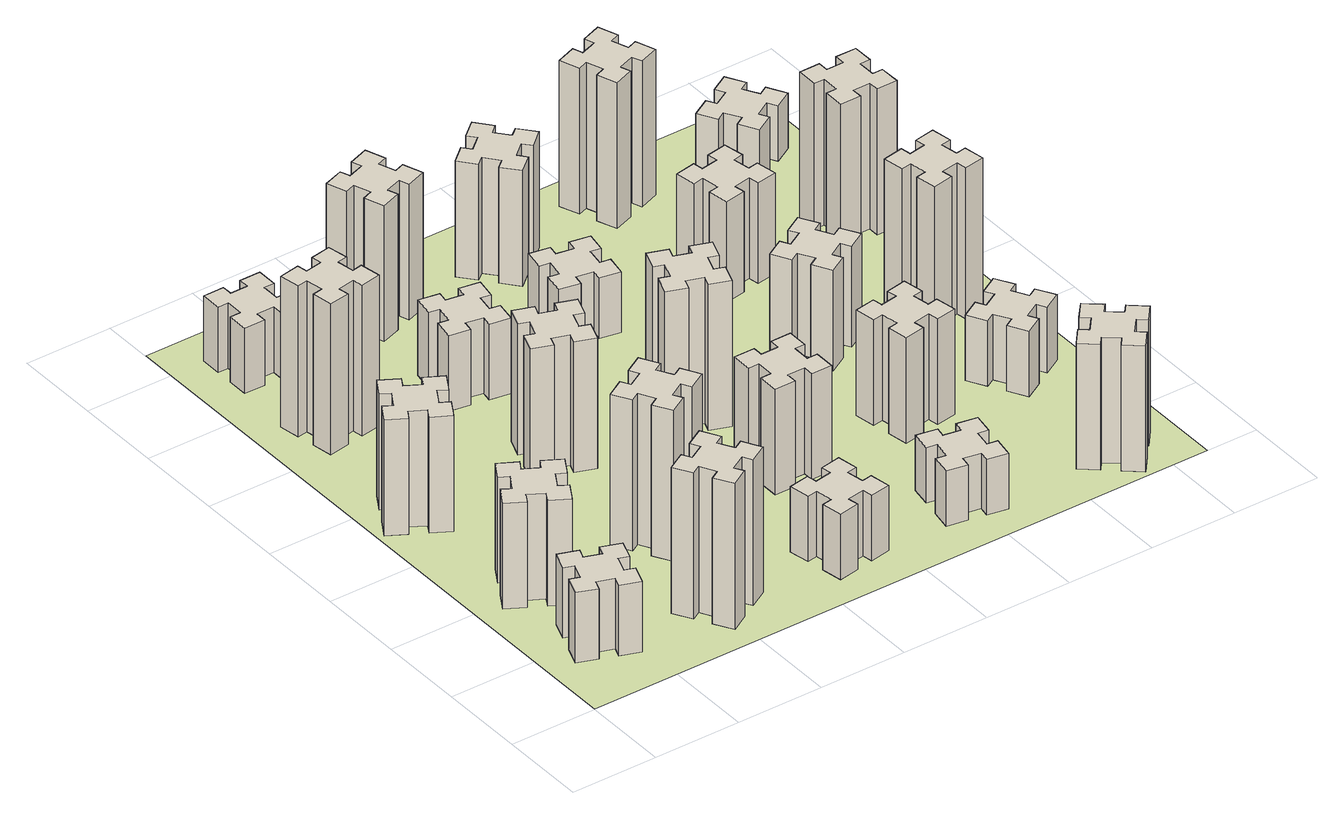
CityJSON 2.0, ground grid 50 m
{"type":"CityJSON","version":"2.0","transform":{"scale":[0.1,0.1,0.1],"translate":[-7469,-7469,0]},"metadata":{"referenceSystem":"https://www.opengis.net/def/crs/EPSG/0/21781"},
"CityObjects":{
"building1":{"type":"Building","attributes":{"class":"1000","function":"1000","usage":"1000","yearOfConstruction":2016,"roofType":"1000","measuredHeight":42,"storeysAboveGround":30,"storeysBelowGround":0},"geometry":[{"type":"Solid","lod":"1","boundaries":[[[[0,1,2,3,4,5,6,7,8,9,10,11,12,13,14,15,16,17,18,19]],[[17,16,20,21]],[[16,15,22,20]],[[15,14,23,22]],[[14,13,24,23]],[[13,12,25,24]],[[12,11,26,25]],[[11,10,27,26]],[[10,9,28,27]],[[9,8,29,28]],[[8,7,30,29]],[[7,6,31,30]],[[6,5,32,31]],[[5,4,33,32]],[[4,3,34,33]],[[3,2,35,34]],[[2,1,36,35]],[[1,0,37,36]],[[0,19,38,37]],[[19,18,39,38]],[[18,17,21,39]],[[24,25,26,27,28,29,30,31,32,33,34,35,36,37,38,39,21,20,22,23]]]]}]},
"building2":{"type":"Building","attributes":{"class":"1000","function":"1000","usage":"1000","yearOfConstruction":2016,"roofType":"1000","measuredHeight":63,"storeysAboveGround":30,"storeysBelowGround":0},"geometry":[{"type":"Solid","lod":"1","boundaries":[[[[40,41,42,43,44,45,46,47,48,49,50,51,52,53,54,55,56,57,58,59]],[[57,56,60,61]],[[56,55,62,60]],[[55,54,63,62]],[[54,53,64,63]],[[53,52,65,64]],[[52,51,66,65]],[[51,50,67,66]],[[50,49,68,67]],[[49,48,69,68]],[[48,47,70,69]],[[47,46,71,70]],[[46,45,72,71]],[[45,44,73,72]],[[44,43,74,73]],[[43,42,75,74]],[[42,41,76,75]],[[41,40,77,76]],[[40,59,78,77]],[[59,58,79,78]],[[58,57,61,79]],[[64,65,66,67,68,69,70,71,72,73,74,75,76,77,78,79,61,60,62,63]]]]}]},
"building3":{"type":"Building","attributes":{"class":"1000","function":"1000","usage":"1000","yearOfConstruction":2016,"roofType":"1000","measuredHeight":69,"storeysAboveGround":30,"storeysBelowGround":0},"geometry":[{"type":"Solid","lod":"1","boundaries":[[[[80,81,82,83,84,85,86,87,88,89,90,91,92,93,94,95,96,97,98,99]],[[97,96,100,101]],[[96,95,102,100]],[[95,94,103,102]],[[94,93,104,103]],[[93,92,105,104]],[[92,91,106,105]],[[91,90,107,106]],[[90,89,108,107]],[[89,88,109,108]],[[88,87,110,109]],[[87,86,111,110]],[[86,85,112,111]],[[85,84,113,112]],[[84,83,114,113]],[[83,82,115,114]],[[82,81,116,115]],[[81,80,117,116]],[[80,99,118,117]],[[99,98,119,118]],[[98,97,101,119]],[[104,105,106,107,108,109,110,111,112,113,114,115,116,117,118,119,101,100,102,103]]]]}]},
"building4":{"type":"Building","attributes":{"class":"1000","function":"1000","usage":"1000","yearOfConstruction":2016,"roofType":"1000","measuredHeight":87,"storeysAboveGround":30,"storeysBelowGround":0},"geometry":[{"type":"Solid","lod":"1","boundaries":[[[[120,121,122,123,124,125,126,127,128,129,130,131,132,133,134,135,136,137,138,139]],[[137,136,140,141]],[[136,135,142,140]],[[135,134,143,142]],[[134,133,144,143]],[[133,132,145,144]],[[132,131,146,145]],[[131,130,147,146]],[[130,129,148,147]],[[129,128,149,148]],[[128,127,150,149]],[[127,126,151,150]],[[126,125,152,151]],[[125,124,153,152]],[[124,123,154,153]],[[123,122,155,154]],[[122,121,156,155]],[[121,120,157,156]],[[120,139,158,157]],[[139,138,159,158]],[[138,137,141,159]],[[144,145,146,147,148,149,150,151,152,153,154,155,156,157,158,159,141,140,142,143]]]]}]},
"building5":{"type":"Building","attributes":{"class":"1000","function":"1000","usage":"1000","yearOfConstruction":2016,"roofType":"1000","measuredHeight":90,"storeysAboveGround":30,"storeysBelowGround":0},"geometry":[{"type":"Solid","lod":"1","boundaries":[[[[160,161,162,163,164,165,166,167,168,169,170,171,172,173,174,175,176,177,178,179]],[[177,176,180,181]],[[176,175,182,180]],[[175,174,183,182]],[[174,173,184,183]],[[173,172,185,184]],[[172,171,186,185]],[[171,170,187,186]],[[170,169,188,187]],[[169,168,189,188]],[[168,167,190,189]],[[167,166,191,190]],[[166,165,192,191]],[[165,164,193,192]],[[164,163,194,193]],[[163,162,195,194]],[[162,161,196,195]],[[161,160,197,196]],[[160,179,198,197]],[[179,178,199,198]],[[178,177,181,199]],[[184,185,186,187,188,189,190,191,192,193,194,195,196,197,198,199,181,180,182,183]]]]}]},
"building6":{"type":"Building","attributes":{"class":"1000","function":"1000","usage":"1000","yearOfConstruction":2016,"roofType":"1000","measuredHeight":39,"storeysAboveGround":30,"storeysBelowGround":0},"geometry":[{"type":"Solid","lod":"1","boundaries":[[[[200,201,202,203,204,205,206,207,208,209,210,211,212,213,214,215,216,217,218,219]],[[217,216,220,221]],[[216,215,222,220]],[[215,214,223,222]],[[214,213,224,223]],[[213,212,225,224]],[[212,211,226,225]],[[211,210,227,226]],[[210,209,228,227]],[[209,208,229,228]],[[208,207,230,229]],[[207,206,231,230]],[[206,205,232,231]],[[205,204,233,232]],[[204,203,234,233]],[[203,202,235,234]],[[202,201,236,235]],[[201,200,237,236]],[[200,219,238,237]],[[219,218,239,238]],[[218,217,221,239]],[[224,225,226,227,228,229,230,231,232,233,234,235,236,237,238,239,221,220,222,223]]]]}]},
"building7":{"type":"Building","attributes":{"class":"1000","function":"1000","usage":"1000","yearOfConstruction":2016,"roofType":"1000","measuredHeight":90,"storeysAboveGround":30,"storeysBelowGround":0},"geometry":[{"type":"Solid","lod":"1","boundaries":[[[[240,241,242,243,244,245,246,247,248,249,250,251,252,253,254,255,256,257,258,259]],[[257,256,260,261]],[[256,255,262,260]],[[255,254,263,262]],[[254,253,264,263]],[[253,252,265,264]],[[252,251,266,265]],[[251,250,267,266]],[[250,249,268,267]],[[249,248,269,268]],[[248,247,270,269]],[[247,246,271,270]],[[246,245,272,271]],[[245,244,273,272]],[[244,243,274,273]],[[243,242,275,274]],[[242,241,276,275]],[[241,240,277,276]],[[240,259,278,277]],[[259,258,279,278]],[[258,257,261,279]],[[264,265,266,267,268,269,270,271,272,273,274,275,276,277,278,279,261,260,262,263]]]]}]},
"building8":{"type":"Building","attributes":{"class":"1000","function":"1000","usage":"1000","yearOfConstruction":2016,"roofType":"1000","measuredHeight":78,"storeysAboveGround":30,"storeysBelowGround":0},"geometry":[{"type":"Solid","lod":"1","boundaries":[[[[280,281,282,283,284,285,286,287,288,289,290,291,292,293,294,295,296,297,298,299]],[[297,296,300,301]],[[296,295,302,300]],[[295,294,303,302]],[[294,293,304,303]],[[293,292,305,304]],[[292,291,306,305]],[[291,290,307,306]],[[290,289,308,307]],[[289,288,309,308]],[[288,287,310,309]],[[287,286,311,310]],[[286,285,312,311]],[[285,284,313,312]],[[284,283,314,313]],[[283,282,315,314]],[[282,281,316,315]],[[281,280,317,316]],[[280,299,318,317]],[[299,298,319,318]],[[298,297,301,319]],[[304,305,306,307,308,309,310,311,312,313,314,315,316,317,318,319,301,300,302,303]]]]}]},
"building9":{"type":"Building","attributes":{"class":"1000","function":"1000","usage":"1000","yearOfConstruction":2016,"roofType":"1000","measuredHeight":39,"storeysAboveGround":30,"storeysBelowGround":0},"geometry":[{"type":"Solid","lod":"1","boundaries":[[[[320,321,322,323,324,325,326,327,328,329,330,331,332,333,334,335,336,337,338,339]],[[337,336,340,341]],[[336,335,342,340]],[[335,334,343,342]],[[334,333,344,343]],[[333,332,345,344]],[[332,331,346,345]],[[331,330,347,346]],[[330,329,348,347]],[[329,328,349,348]],[[328,327,350,349]],[[327,326,351,350]],[[326,325,352,351]],[[325,324,353,352]],[[324,323,354,353]],[[323,322,355,354]],[[322,321,356,355]],[[321,320,357,356]],[[320,339,358,357]],[[339,338,359,358]],[[338,337,341,359]],[[344,345,346,347,348,349,350,351,352,353,354,355,356,357,358,359,341,340,342,343]]]]}]},
"building10":{"type":"Building","attributes":{"class":"1000","function":"1000","usage":"1000","yearOfConstruction":2016,"roofType":"1000","measuredHeight":45,"storeysAboveGround":30,"storeysBelowGround":0},"geometry":[{"type":"Solid","lod":"1","boundaries":[[[[360,361,362,363,364,365,366,367,368,369,370,371,372,373,374,375,376,377,378,379]],[[377,376,380,381]],[[376,375,382,380]],[[375,374,383,382]],[[374,373,384,383]],[[373,372,385,384]],[[372,371,386,385]],[[371,370,387,386]],[[370,369,388,387]],[[369,368,389,388]],[[368,367,390,389]],[[367,366,391,390]],[[366,365,392,391]],[[365,364,393,392]],[[364,363,394,393]],[[363,362,395,394]],[[362,361,396,395]],[[361,360,397,396]],[[360,379,398,397]],[[379,378,399,398]],[[378,377,381,399]],[[384,385,386,387,388,389,390,391,392,393,394,395,396,397,398,399,381,380,382,383]]]]}]},
"building11":{"type":"Building","attributes":{"class":"1000","function":"1000","usage":"1000","yearOfConstruction":2016,"roofType":"1000","measuredHeight":81,"storeysAboveGround":30,"storeysBelowGround":0},"geometry":[{"type":"Solid","lod":"1","boundaries":[[[[400,401,402,403,404,405,406,407,408,409,410,411,412,413,414,415,416,417,418,419]],[[417,416,420,421]],[[416,415,422,420]],[[415,414,423,422]],[[414,413,424,423]],[[413,412,425,424]],[[412,411,426,425]],[[411,410,427,426]],[[410,409,428,427]],[[409,408,429,428]],[[408,407,430,429]],[[407,406,431,430]],[[406,405,432,431]],[[405,404,433,432]],[[404,403,434,433]],[[403,402,435,434]],[[402,401,436,435]],[[401,400,437,436]],[[400,419,438,437]],[[419,418,439,438]],[[418,417,421,439]],[[424,425,426,427,428,429,430,431,432,433,434,435,436,437,438,439,421,420,422,423]]]]}]},
"building12":{"type":"Building","attributes":{"class":"1000","function":"1000","usage":"1000","yearOfConstruction":2016,"roofType":"1000","measuredHeight":63,"storeysAboveGround":30,"storeysBelowGround":0},"geometry":[{"type":"Solid","lod":"1","boundaries":[[[[440,441,442,443,444,445,446,447,448,449,450,451,452,453,454,455,456,457,458,459]],[[457,456,460,461]],[[456,455,462,460]],[[455,454,463,462]],[[454,453,464,463]],[[453,452,465,464]],[[452,451,466,465]],[[451,450,467,466]],[[450,449,468,467]],[[449,448,469,468]],[[448,447,470,469]],[[447,446,471,470]],[[446,445,472,471]],[[445,444,473,472]],[[444,443,474,473]],[[443,442,475,474]],[[442,441,476,475]],[[441,440,477,476]],[[440,459,478,477]],[[459,458,479,478]],[[458,457,461,479]],[[464,465,466,467,468,469,470,471,472,473,474,475,476,477,478,479,461,460,462,463]]]]}]},
"building13":{"type":"Building","attributes":{"class":"1000","function":"1000","usage":"1000","yearOfConstruction":2016,"roofType":"1000","measuredHeight":87,"storeysAboveGround":30,"storeysBelowGround":0},"geometry":[{"type":"Solid","lod":"1","boundaries":[[[[480,481,482,483,484,485,486,487,488,489,490,491,492,493,494,495,496,497,498,499]],[[497,496,500,501]],[[496,495,502,500]],[[495,494,503,502]],[[494,493,504,503]],[[493,492,505,504]],[[492,491,506,505]],[[491,490,507,506]],[[490,489,508,507]],[[489,488,509,508]],[[488,487,510,509]],[[487,486,511,510]],[[486,485,512,511]],[[485,484,513,512]],[[484,483,514,513]],[[483,482,515,514]],[[482,481,516,515]],[[481,480,517,516]],[[480,499,518,517]],[[499,498,519,518]],[[498,497,501,519]],[[504,505,506,507,508,509,510,511,512,513,514,515,516,517,518,519,501,500,502,503]]]]}]},
"building14":{"type":"Building","attributes":{"class":"1000","function":"1000","usage":"1000","yearOfConstruction":2016,"roofType":"1000","measuredHeight":33,"storeysAboveGround":30,"storeysBelowGround":0},"geometry":[{"type":"Solid","lod":"1","boundaries":[[[[520,521,522,523,524,525,526,527,528,529,530,531,532,533,534,535,536,537,538,539]],[[537,536,540,541]],[[536,535,542,540]],[[535,534,543,542]],[[534,533,544,543]],[[533,532,545,544]],[[532,531,546,545]],[[531,530,547,546]],[[530,529,548,547]],[[529,528,549,548]],[[528,527,550,549]],[[527,526,551,550]],[[526,525,552,551]],[[525,524,553,552]],[[524,523,554,553]],[[523,522,555,554]],[[522,521,556,555]],[[521,520,557,556]],[[520,539,558,557]],[[539,538,559,558]],[[538,537,541,559]],[[544,545,546,547,548,549,550,551,552,553,554,555,556,557,558,559,541,540,542,543]]]]}]},
"building15":{"type":"Building","attributes":{"class":"1000","function":"1000","usage":"1000","yearOfConstruction":2016,"roofType":"1000","measuredHeight":36,"storeysAboveGround":30,"storeysBelowGround":0},"geometry":[{"type":"Solid","lod":"1","boundaries":[[[[560,561,562,563,564,565,566,567,568,569,570,571,572,573,574,575,576,577,578,579]],[[577,576,580,581]],[[576,575,582,580]],[[575,574,583,582]],[[574,573,584,583]],[[573,572,585,584]],[[572,571,586,585]],[[571,570,587,586]],[[570,569,588,587]],[[569,568,589,588]],[[568,567,590,589]],[[567,566,591,590]],[[566,565,592,591]],[[565,564,593,592]],[[564,563,594,593]],[[563,562,595,594]],[[562,561,596,595]],[[561,560,597,596]],[[560,579,598,597]],[[579,578,599,598]],[[578,577,581,599]],[[584,585,586,587,588,589,590,591,592,593,594,595,596,597,598,599,581,580,582,583]]]]}]},
"building16":{"type":"Building","attributes":{"class":"1000","function":"1000","usage":"1000","yearOfConstruction":2016,"roofType":"1000","measuredHeight":69,"storeysAboveGround":30,"storeysBelowGround":0},"geometry":[{"type":"Solid","lod":"1","boundaries":[[[[600,601,602,603,604,605,606,607,608,609,610,611,612,613,614,615,616,617,618,619]],[[617,616,620,621]],[[616,615,622,620]],[[615,614,623,622]],[[614,613,624,623]],[[613,612,625,624]],[[612,611,626,625]],[[611,610,627,626]],[[610,609,628,627]],[[609,608,629,628]],[[608,607,630,629]],[[607,606,631,630]],[[606,605,632,631]],[[605,604,633,632]],[[604,603,634,633]],[[603,602,635,634]],[[602,601,636,635]],[[601,600,637,636]],[[600,619,638,637]],[[619,618,639,638]],[[618,617,621,639]],[[624,625,626,627,628,629,630,631,632,633,634,635,636,637,638,639,621,620,622,623]]]]}]},
"building17":{"type":"Building","attributes":{"class":"1000","function":"1000","usage":"1000","yearOfConstruction":2016,"roofType":"1000","measuredHeight":63,"storeysAboveGround":30,"storeysBelowGround":0},"geometry":[{"type":"Solid","lod":"1","boundaries":[[[[640,641,642,643,644,645,646,647,648,649,650,651,652,653,654,655,656,657,658,659]],[[657,656,660,661]],[[656,655,662,660]],[[655,654,663,662]],[[654,653,664,663]],[[653,652,665,664]],[[652,651,666,665]],[[651,650,667,666]],[[650,649,668,667]],[[649,648,669,668]],[[648,647,670,669]],[[647,646,671,670]],[[646,645,672,671]],[[645,644,673,672]],[[644,643,674,673]],[[643,642,675,674]],[[642,641,676,675]],[[641,640,677,676]],[[640,659,678,677]],[[659,658,679,678]],[[658,657,661,679]],[[664,665,666,667,668,669,670,671,672,673,674,675,676,677,678,679,661,660,662,663]]]]}]},
"building18":{"type":"Building","attributes":{"class":"1000","function":"1000","usage":"1000","yearOfConstruction":2016,"roofType":"1000","measuredHeight":60,"storeysAboveGround":30,"storeysBelowGround":0},"geometry":[{"type":"Solid","lod":"1","boundaries":[[[[680,681,682,683,684,685,686,687,688,689,690,691,692,693,694,695,696,697,698,699]],[[697,696,700,701]],[[696,695,702,700]],[[695,694,703,702]],[[694,693,704,703]],[[693,692,705,704]],[[692,691,706,705]],[[691,690,707,706]],[[690,689,708,707]],[[689,688,709,708]],[[688,687,710,709]],[[687,686,711,710]],[[686,685,712,711]],[[685,684,713,712]],[[684,683,714,713]],[[683,682,715,714]],[[682,681,716,715]],[[681,680,717,716]],[[680,699,718,717]],[[699,698,719,718]],[[698,697,701,719]],[[704,705,706,707,708,709,710,711,712,713,714,715,716,717,718,719,701,700,702,703]]]]}]},
"building19":{"type":"Building","attributes":{"class":"1000","function":"1000","usage":"1000","yearOfConstruction":2016,"roofType":"1000","measuredHeight":75,"storeysAboveGround":30,"storeysBelowGround":0},"geometry":[{"type":"Solid","lod":"1","boundaries":[[[[720,721,722,723,724,725,726,727,728,729,730,731,732,733,734,735,736,737,738,739]],[[737,736,740,741]],[[736,735,742,740]],[[735,734,743,742]],[[734,733,744,743]],[[733,732,745,744]],[[732,731,746,745]],[[731,730,747,746]],[[730,729,748,747]],[[729,728,749,748]],[[728,727,750,749]],[[727,726,751,750]],[[726,725,752,751]],[[725,724,753,752]],[[724,723,754,753]],[[723,722,755,754]],[[722,721,756,755]],[[721,720,757,756]],[[720,739,758,757]],[[739,738,759,758]],[[738,737,741,759]],[[744,745,746,747,748,749,750,751,752,753,754,755,756,757,758,759,741,740,742,743]]]]}]},
"building20":{"type":"Building","attributes":{"class":"1000","function":"1000","usage":"1000","yearOfConstruction":2016,"roofType":"1000","measuredHeight":60,"storeysAboveGround":30,"storeysBelowGround":0},"geometry":[{"type":"Solid","lod":"1","boundaries":[[[[760,761,762,763,764,765,766,767,768,769,770,771,772,773,774,775,776,777,778,779]],[[777,776,780,781]],[[776,775,782,780]],[[775,774,783,782]],[[774,773,784,783]],[[773,772,785,784]],[[772,771,786,785]],[[771,770,787,786]],[[770,769,788,787]],[[769,768,789,788]],[[768,767,790,789]],[[767,766,791,790]],[[766,765,792,791]],[[765,764,793,792]],[[764,763,794,793]],[[763,762,795,794]],[[762,761,796,795]],[[761,760,797,796]],[[760,779,798,797]],[[779,778,799,798]],[[778,777,781,799]],[[784,785,786,787,788,789,790,791,792,793,794,795,796,797,798,799,781,780,782,783]]]]}]},
"building21":{"type":"Building","attributes":{"class":"1000","function":"1000","usage":"1000","yearOfConstruction":2016,"roofType":"1000","measuredHeight":87,"storeysAboveGround":30,"storeysBelowGround":0},"geometry":[{"type":"Solid","lod":"1","boundaries":[[[[800,801,802,803,804,805,806,807,808,809,810,811,812,813,814,815,816,817,818,819]],[[817,816,820,821]],[[816,815,822,820]],[[815,814,823,822]],[[814,813,824,823]],[[813,812,825,824]],[[812,811,826,825]],[[811,810,827,826]],[[810,809,828,827]],[[809,808,829,828]],[[808,807,830,829]],[[807,806,831,830]],[[806,805,832,831]],[[805,804,833,832]],[[804,803,834,833]],[[803,802,835,834]],[[802,801,836,835]],[[801,800,837,836]],[[800,819,838,837]],[[819,818,839,838]],[[818,817,821,839]],[[824,825,826,827,828,829,830,831,832,833,834,835,836,837,838,839,821,820,822,823]]]]}]},
"building22":{"type":"Building","attributes":{"class":"1000","function":"1000","usage":"1000","yearOfConstruction":2016,"roofType":"1000","measuredHeight":39,"storeysAboveGround":30,"storeysBelowGround":0},"geometry":[{"type":"Solid","lod":"1","boundaries":[[[[840,841,842,843,844,845,846,847,848,849,850,851,852,853,854,855,856,857,858,859]],[[857,856,860,861]],[[856,855,862,860]],[[855,854,863,862]],[[854,853,864,863]],[[853,852,865,864]],[[852,851,866,865]],[[851,850,867,866]],[[850,849,868,867]],[[849,848,869,868]],[[848,847,870,869]],[[847,846,871,870]],[[846,845,872,871]],[[845,844,873,872]],[[844,843,874,873]],[[843,842,875,874]],[[842,841,876,875]],[[841,840,877,876]],[[840,859,878,877]],[[859,858,879,878]],[[858,857,861,879]],[[864,865,866,867,868,869,870,871,872,873,874,875,876,877,878,879,861,860,862,863]]]]}]},
"building23":{"type":"Building","attributes":{"class":"1000","function":"1000","usage":"1000","yearOfConstruction":2016,"roofType":"1000","measuredHeight":90,"storeysAboveGround":30,"storeysBelowGround":0},"geometry":[{"type":"Solid","lod":"1","boundaries":[[[[880,881,882,883,884,885,886,887,888,889,890,891,892,893,894,895,896,897,898,899]],[[897,896,900,901]],[[896,895,902,900]],[[895,894,903,902]],[[894,893,904,903]],[[893,892,905,904]],[[892,891,906,905]],[[891,890,907,906]],[[890,889,908,907]],[[889,888,909,908]],[[888,887,910,909]],[[887,886,911,910]],[[886,885,912,911]],[[885,884,913,912]],[[884,883,914,913]],[[883,882,915,914]],[[882,881,916,915]],[[881,880,917,916]],[[880,899,918,917]],[[899,898,919,918]],[[898,897,901,919]],[[904,905,906,907,908,909,910,911,912,913,914,915,916,917,918,919,901,900,902,903]]]]}]},
"building24":{"type":"Building","attributes":{"class":"1000","function":"1000","usage":"1000","yearOfConstruction":2016,"roofType":"1000","measuredHeight":87,"storeysAboveGround":30,"storeysBelowGround":0},"geometry":[{"type":"Solid","lod":"1","boundaries":[[[[920,921,922,923,924,925,926,927,928,929,930,931,932,933,934,935,936,937,938,939]],[[937,936,940,941]],[[936,935,942,940]],[[935,934,943,942]],[[934,933,944,943]],[[933,932,945,944]],[[932,931,946,945]],[[931,930,947,946]],[[930,929,948,947]],[[929,928,949,948]],[[928,927,950,949]],[[927,926,951,950]],[[926,925,952,951]],[[925,924,953,952]],[[924,923,954,953]],[[923,922,955,954]],[[922,921,956,955]],[[921,920,957,956]],[[920,939,958,957]],[[939,938,959,958]],[[938,937,941,959]],[[944,945,946,947,948,949,950,951,952,953,954,955,956,957,958,959,941,940,942,943]]]]}]},
"building25":{"type":"Building","attributes":{"class":"1000","function":"1000","usage":"1000","yearOfConstruction":2016,"roofType":"1000","measuredHeight":33,"storeysAboveGround":30,"storeysBelowGround":0},"geometry":[{"type":"Solid","lod":"1","boundaries":[[[[960,961,962,963,964,965,966,967,968,969,970,971,972,973,974,975,976,977,978,979]],[[977,976,980,981]],[[976,975,982,980]],[[975,974,983,982]],[[974,973,984,983]],[[973,972,985,984]],[[972,971,986,985]],[[971,970,987,986]],[[970,969,988,987]],[[969,968,989,988]],[[968,967,990,989]],[[967,966,991,990]],[[966,965,992,991]],[[965,964,993,992]],[[964,963,994,993]],[[963,962,995,994]],[[962,961,996,995]],[[961,960,997,996]],[[960,979,998,997]],[[979,978,999,998]],[[978,977,981,999]],[[984,985,986,987,988,989,990,991,992,993,994,995,996,997,998,999,981,980,982,983]]]]}]},
"landuse1":{"type":"LandUse","attributes":{"name":"plot1","function":"1010"},"geometry":[{"type":"MultiSurface","lod":"1","boundaries":[[[1000,1001,1002,1003]]]}]}
},
"vertices":[
[462,391,0],[496,485,0],[552,464,0],[593,577,0],[480,618,0],[460,562,0],[366,596,0],[387,652,0],[274,693,0],[233,580,0],[289,560,0],[255,466,0],[199,487,0],[157,374,0],[270,333,0],[291,389,0],[385,355,0],[364,299,0],[477,257,0],[518,370,0],[385,355,420],[364,299,420],[291,389,420],[270,333,420],[157,374,420],[199,487,420],[255,466,420],[289,560,420],[233,580,420],[274,693,420],[387,652,420],[366,596,420],[460,562,420],[480,618,420],[593,577,420],[552,464,420],[496,485,420],[462,391,420],[518,370,420],[477,257,420],
[446,917,0],[496,1004,0],[548,974,0],[608,1078,0],[504,1138,0],[474,1086,0],[387,1136,0],[417,1188,0],[313,1248,0],[253,1144,0],[305,1114,0],[255,1027,0],[203,1057,0],[143,953,0],[247,893,0],[277,945,0],[364,895,0],[334,843,0],[438,783,0],[498,887,0],[364,895,630],[334,843,630],[277,945,630],[247,893,630],[143,953,630],[203,1057,630],[255,1027,630],[305,1114,630],[253,1144,630],[313,1248,630],[417,1188,630],[387,1136,630],[474,1086,630],[504,1138,630],[608,1078,630],[548,974,630],[496,1004,630],[446,917,630],[498,887,630],[438,783,630],
[374,1926,0],[287,1976,0],[317,2028,0],[213,2088,0],[153,1984,0],[205,1954,0],[155,1867,0],[103,1897,0],[43,1793,0],[147,1733,0],[177,1785,0],[264,1735,0],[234,1683,0],[338,1623,0],[398,1727,0],[346,1757,0],[396,1844,0],[448,1814,0],[508,1918,0],[404,1978,0],[396,1844,690],[448,1814,690],[346,1757,690],[398,1727,690],[338,1623,690],[234,1683,690],[264,1735,690],[177,1785,690],[147,1733,690],[43,1793,690],[103,1897,690],[155,1867,690],[205,1954,690],[153,1984,690],[213,2088,690],[317,2028,690],[287,1976,690],[374,1926,690],[404,1978,690],[508,1918,690],
[1004,496,0],[917,446,0],[887,498,0],[783,438,0],[843,334,0],[895,364,0],[945,277,0],[893,247,0],[953,143,0],[1057,203,0],[1027,255,0],[1114,305,0],[1144,253,0],[1248,313,0],[1188,417,0],[1136,387,0],[1086,474,0],[1138,504,0],[1078,608,0],[974,548,0],[1086,474,870],[1138,504,870],[1136,387,870],[1188,417,870],[1248,313,870],[1144,253,870],[1114,305,870],[1027,255,870],[1057,203,870],[953,143,870],[893,247,870],[945,277,870],[895,364,870],[843,334,870],[783,438,870],[887,498,870],[917,446,870],[1004,496,870],[974,548,870],[1078,608,870],
[405,2812,0],[307,2795,0],[297,2854,0],[178,2833,0],[199,2715,0],[258,2725,0],[276,2627,0],[217,2617,0],[237,2498,0],[356,2519,0],[345,2578,0],[444,2596,0],[454,2537,0],[572,2557,0],[551,2676,0],[492,2665,0],[475,2764,0],[534,2774,0],[513,2892,0],[395,2871,0],[475,2764,900],[534,2774,900],[492,2665,900],[551,2676,900],[572,2557,900],[454,2537,900],[444,2596,900],[345,2578,900],[356,2519,900],[237,2498,900],[217,2617,900],[276,2627,900],[258,2725,900],[199,2715,900],[178,2833,900],[297,2854,900],[307,2795,900],[405,2812,900],[395,2871,900],[513,2892,900],
[265,3385,0],[265,3285,0],[205,3285,0],[205,3165,0],[325,3165,0],[325,3225,0],[425,3225,0],[425,3165,0],[545,3165,0],[545,3285,0],[485,3285,0],[485,3385,0],[545,3385,0],[545,3505,0],[425,3505,0],[425,3445,0],[325,3445,0],[325,3505,0],[205,3505,0],[205,3385,0],[325,3445,390],[325,3505,390],[425,3445,390],[425,3505,390],[545,3505,390],[545,3385,390],[485,3385,390],[485,3285,390],[545,3285,390],[545,3165,390],[425,3165,390],[425,3225,390],[325,3225,390],[325,3165,390],[205,3165,390],[205,3285,390],[265,3285,390],[265,3385,390],[205,3385,390],[205,3505,390],
[995,1004,0],[1045,917,0],[993,887,0],[1053,783,0],[1157,843,0],[1127,895,0],[1214,945,0],[1244,893,0],[1348,953,0],[1288,1057,0],[1236,1027,0],[1186,1114,0],[1238,1144,0],[1178,1248,0],[1074,1188,0],[1104,1136,0],[1017,1086,0],[987,1138,0],[883,1078,0],[943,974,0],[1017,1086,900],[987,1138,900],[1104,1136,900],[1074,1188,900],[1178,1248,900],[1238,1144,900],[1186,1114,900],[1236,1027,900],[1288,1057,900],[1348,953,900],[1244,893,900],[1214,945,900],[1127,895,900],[1157,843,900],[1053,783,900],[993,887,900],[1045,917,900],[995,1004,900],[943,974,900],[883,1078,900],
[1031,1769,0],[1125,1735,0],[1104,1679,0],[1217,1637,0],[1258,1750,0],[1202,1771,0],[1236,1865,0],[1292,1844,0],[1333,1957,0],[1220,1998,0],[1200,1942,0],[1106,1976,0],[1127,2032,0],[1014,2073,0],[973,1960,0],[1029,1940,0],[995,1846,0],[939,1867,0],[897,1754,0],[1010,1713,0],[995,1846,780],[939,1867,780],[1029,1940,780],[973,1960,780],[1014,2073,780],[1127,2032,780],[1106,1976,780],[1200,1942,780],[1220,1998,780],[1333,1957,780],[1292,1844,780],[1236,1865,780],[1202,1771,780],[1258,1750,780],[1217,1637,780],[1104,1679,780],[1125,1735,780],[1031,1769,780],[1010,1713,780],[897,1754,780],
[1638,405,0],[1656,307,0],[1597,297,0],[1617,178,0],[1736,199,0],[1725,258,0],[1824,276,0],[1834,217,0],[1952,237,0],[1931,356,0],[1872,345,0],[1855,444,0],[1914,454,0],[1893,572,0],[1775,551,0],[1785,492,0],[1687,475,0],[1677,534,0],[1558,513,0],[1579,395,0],[1687,475,390],[1677,534,390],[1785,492,390],[1775,551,390],[1893,572,390],[1914,454,390],[1855,444,390],[1872,345,390],[1931,356,390],[1952,237,390],[1834,217,390],[1824,276,390],[1725,258,390],[1736,199,390],[1617,178,390],[1597,297,390],[1656,307,390],[1638,405,390],[1579,395,390],[1558,513,390],
[1016,2664,0],[998,2565,0],[939,2576,0],[918,2457,0],[1037,2437,0],[1047,2496,0],[1145,2478,0],[1135,2419,0],[1253,2398,0],[1274,2517,0],[1215,2527,0],[1232,2625,0],[1291,2615,0],[1312,2733,0],[1194,2754,0],[1184,2695,0],[1085,2712,0],[1096,2771,0],[977,2792,0],[957,2674,0],[1085,2712,450],[1096,2771,450],[1184,2695,450],[1194,2754,450],[1312,2733,450],[1291,2615,450],[1232,2625,450],[1215,2527,450],[1274,2517,450],[1253,2398,450],[1135,2419,450],[1145,2478,450],[1047,2496,450],[1037,2437,450],[918,2457,450],[939,2576,450],[998,2565,450],[1016,2664,450],[957,2674,450],[977,2792,450],
[1106,3215,0],[1200,3249,0],[1220,3193,0],[1333,3234,0],[1292,3347,0],[1236,3326,0],[1202,3420,0],[1258,3440,0],[1217,3553,0],[1104,3512,0],[1125,3456,0],[1031,3422,0],[1010,3478,0],[897,3437,0],[939,3324,0],[995,3345,0],[1029,3251,0],[973,3230,0],[1014,3117,0],[1127,3159,0],[1029,3251,810],[973,3230,810],[995,3345,810],[939,3324,810],[897,3437,810],[1010,3478,810],[1031,3422,810],[1125,3456,810],[1104,3512,810],[1217,3553,810],[1258,3440,810],[1202,3420,810],[1236,3326,810],[1292,3347,810],[1333,3234,810],[1220,3193,810],[1200,3249,810],[1106,3215,810],[1127,3159,810],[1014,3117,810],
[1845,1165,0],[1845,1065,0],[1785,1065,0],[1785,945,0],[1905,945,0],[1905,1005,0],[2005,1005,0],[2005,945,0],[2125,945,0],[2125,1065,0],[2065,1065,0],[2065,1165,0],[2125,1165,0],[2125,1285,0],[2005,1285,0],[2005,1225,0],[1905,1225,0],[1905,1285,0],[1785,1285,0],[1785,1165,0],[1905,1225,630],[1905,1285,630],[2005,1225,630],[2005,1285,630],[2125,1285,630],[2125,1165,630],[2065,1165,630],[2065,1065,630],[2125,1065,630],[2125,945,630],[2005,945,630],[2005,1005,630],[1905,1005,630],[1905,945,630],[1785,945,630],[1785,1065,630],[1845,1065,630],[1845,1165,630],[1785,1165,630],[1785,1285,630],
[1771,1669,0],[1865,1635,0],[1844,1579,0],[1957,1537,0],[1998,1650,0],[1942,1671,0],[1976,1765,0],[2032,1744,0],[2073,1857,0],[1960,1898,0],[1940,1842,0],[1846,1876,0],[1867,1932,0],[1754,1973,0],[1713,1860,0],[1769,1840,0],[1735,1746,0],[1679,1767,0],[1637,1654,0],[1750,1613,0],[1735,1746,870],[1679,1767,870],[1769,1840,870],[1713,1860,870],[1754,1973,870],[1867,1932,870],[1846,1876,870],[1940,1842,870],[1960,1898,870],[2073,1857,870],[2032,1744,870],[1976,1765,870],[1942,1671,870],[1998,1650,870],[1957,1537,870],[1844,1579,870],[1865,1635,870],[1771,1669,870],[1750,1613,870],[1637,1654,870],
[2396,444,0],[2378,345,0],[2319,356,0],[2298,237,0],[2417,217,0],[2427,276,0],[2525,258,0],[2515,199,0],[2633,178,0],[2654,297,0],[2595,307,0],[2612,405,0],[2671,395,0],[2692,513,0],[2574,534,0],[2564,475,0],[2465,492,0],[2476,551,0],[2357,572,0],[2337,454,0],[2465,492,330],[2476,551,330],[2564,475,330],[2574,534,330],[2692,513,330],[2671,395,330],[2612,405,330],[2595,307,330],[2654,297,330],[2633,178,330],[2515,199,330],[2525,258,330],[2427,276,330],[2417,217,330],[2298,237,330],[2319,356,330],[2378,345,330],[2396,444,330],[2337,454,330],[2357,572,330],
[1756,2764,0],[1738,2665,0],[1679,2676,0],[1658,2557,0],[1777,2537,0],[1787,2596,0],[1885,2578,0],[1875,2519,0],[1993,2498,0],[2014,2617,0],[1955,2627,0],[1972,2725,0],[2031,2715,0],[2052,2833,0],[1934,2854,0],[1924,2795,0],[1825,2812,0],[1836,2871,0],[1717,2892,0],[1697,2774,0],[1825,2812,360],[1836,2871,360],[1924,2795,360],[1934,2854,360],[2052,2833,360],[2031,2715,360],[1972,2725,360],[1955,2627,360],[2014,2617,360],[1993,2498,360],[1875,2519,360],[1885,2578,360],[1787,2596,360],[1777,2537,360],[1658,2557,360],[1679,2676,360],[1738,2665,360],[1756,2764,360],[1697,2774,360],[1717,2892,360],
[1888,3219,0],[1964,3283,0],[2003,3237,0],[2095,3314,0],[2018,3406,0],[1972,3368,0],[1907,3444,0],[1953,3483,0],[1876,3575,0],[1784,3498,0],[1823,3452,0],[1746,3387,0],[1708,3433,0],[1616,3356,0],[1693,3264,0],[1739,3303,0],[1803,3226,0],[1757,3188,0],[1834,3096,0],[1926,3173,0],[1803,3226,690],[1757,3188,690],[1739,3303,690],[1693,3264,690],[1616,3356,690],[1708,3433,690],[1746,3387,690],[1823,3452,690],[1784,3498,690],[1876,3575,690],[1953,3483,690],[1907,3444,690],[1972,3368,690],[2018,3406,690],[2095,3314,690],[2003,3237,690],[1964,3283,690],[1888,3219,690],[1926,3173,690],[1834,3096,690],
[2665,998,0],[2764,1016,0],[2774,957,0],[2892,977,0],[2871,1096,0],[2812,1085,0],[2795,1184,0],[2854,1194,0],[2833,1312,0],[2715,1291,0],[2725,1232,0],[2627,1215,0],[2617,1274,0],[2498,1253,0],[2519,1135,0],[2578,1145,0],[2596,1047,0],[2537,1037,0],[2557,918,0],[2676,939,0],[2596,1047,630],[2537,1037,630],[2578,1145,630],[2519,1135,630],[2498,1253,630],[2617,1274,630],[2627,1215,630],[2725,1232,630],[2715,1291,630],[2833,1312,630],[2854,1194,630],[2795,1184,630],[2812,1085,630],[2871,1096,630],[2892,977,630],[2774,957,630],[2764,1016,630],[2665,998,630],[2676,939,630],[2557,918,630],
[2816,1867,0],[2766,1954,0],[2818,1984,0],[2758,2088,0],[2654,2028,0],[2684,1976,0],[2597,1926,0],[2567,1978,0],[2463,1918,0],[2523,1814,0],[2575,1844,0],[2625,1757,0],[2573,1727,0],[2633,1623,0],[2737,1683,0],[2707,1735,0],[2794,1785,0],[2824,1733,0],[2928,1793,0],[2868,1897,0],[2794,1785,600],[2824,1733,600],[2707,1735,600],[2737,1683,600],[2633,1623,600],[2573,1727,600],[2625,1757,600],[2575,1844,600],[2523,1814,600],[2463,1918,600],[2567,1978,600],[2597,1926,600],[2684,1976,600],[2654,2028,600],[2758,2088,600],[2818,1984,600],[2766,1954,600],[2816,1867,600],[2868,1897,600],[2928,1793,600],
[3444,327,0],[3368,392,0],[3406,438,0],[3314,515,0],[3237,423,0],[3283,384,0],[3219,308,0],[3173,346,0],[3096,254,0],[3188,177,0],[3226,223,0],[3303,159,0],[3264,113,0],[3356,36,0],[3433,128,0],[3387,166,0],[3452,243,0],[3498,204,0],[3575,296,0],[3483,373,0],[3452,243,750],[3498,204,750],[3387,166,750],[3433,128,750],[3356,36,750],[3264,113,750],[3303,159,750],[3226,223,750],[3188,177,750],[3096,254,750],[3173,346,750],[3219,308,750],[3283,384,750],[3237,423,750],[3314,515,750],[3406,438,750],[3368,392,750],[3444,327,750],[3483,373,750],[3575,296,750],
[2665,2478,0],[2764,2496,0],[2774,2437,0],[2892,2457,0],[2871,2576,0],[2812,2565,0],[2795,2664,0],[2854,2674,0],[2833,2792,0],[2715,2771,0],[2725,2712,0],[2627,2695,0],[2617,2754,0],[2498,2733,0],[2519,2615,0],[2578,2625,0],[2596,2527,0],[2537,2517,0],[2557,2398,0],[2676,2419,0],[2596,2527,600],[2537,2517,600],[2578,2625,600],[2519,2615,600],[2498,2733,600],[2617,2754,600],[2627,2695,600],[2725,2712,600],[2715,2771,600],[2833,2792,600],[2854,2674,600],[2795,2664,600],[2812,2565,600],[2871,2576,600],[2892,2457,600],[2774,2437,600],[2764,2496,600],[2665,2478,600],[2676,2419,600],[2557,2398,600],
[2716,3426,0],[2682,3520,0],[2738,3540,0],[2697,3653,0],[2584,3612,0],[2605,3556,0],[2511,3522,0],[2490,3578,0],[2377,3537,0],[2419,3424,0],[2475,3445,0],[2509,3351,0],[2453,3330,0],[2494,3217,0],[2607,3259,0],[2586,3315,0],[2680,3349,0],[2700,3293,0],[2813,3334,0],[2772,3447,0],[2680,3349,870],[2700,3293,870],[2586,3315,870],[2607,3259,870],[2494,3217,870],[2453,3330,870],[2509,3351,870],[2475,3445,870],[2419,3424,870],[2377,3537,870],[2490,3578,870],[2511,3522,870],[2605,3556,870],[2584,3612,870],[2697,3653,870],[2738,3540,870],[2682,3520,870],[2716,3426,870],[2772,3447,870],[2813,3334,870],
[3456,1127,0],[3406,1214,0],[3458,1244,0],[3398,1348,0],[3294,1288,0],[3324,1236,0],[3237,1186,0],[3207,1238,0],[3103,1178,0],[3163,1074,0],[3215,1104,0],[3265,1017,0],[3213,987,0],[3273,883,0],[3377,943,0],[3347,995,0],[3434,1045,0],[3464,993,0],[3568,1053,0],[3508,1157,0],[3434,1045,390],[3464,993,390],[3347,995,390],[3377,943,390],[3273,883,390],[3213,987,390],[3265,1017,390],[3215,1104,390],[3163,1074,390],[3103,1178,390],[3207,1238,390],[3237,1186,390],[3324,1236,390],[3294,1288,390],[3398,1348,390],[3458,1244,390],[3406,1214,390],[3456,1127,390],[3508,1157,390],[3568,1053,390],
[3365,1872,0],[3267,1855,0],[3257,1914,0],[3138,1893,0],[3159,1775,0],[3218,1785,0],[3236,1687,0],[3177,1677,0],[3197,1558,0],[3316,1579,0],[3305,1638,0],[3404,1656,0],[3414,1597,0],[3532,1617,0],[3511,1736,0],[3452,1725,0],[3435,1824,0],[3494,1834,0],[3473,1952,0],[3355,1931,0],[3435,1824,900],[3494,1834,900],[3452,1725,900],[3511,1736,900],[3532,1617,900],[3414,1597,900],[3404,1656,900],[3305,1638,900],[3316,1579,900],[3197,1558,900],[3177,1677,900],[3236,1687,900],[3218,1785,900],[3159,1775,900],[3138,1893,900],[3257,1914,900],[3267,1855,900],[3365,1872,900],[3355,1931,900],[3473,1952,900],
[3485,2705,0],[3385,2705,0],[3385,2765,0],[3265,2765,0],[3265,2645,0],[3325,2645,0],[3325,2545,0],[3265,2545,0],[3265,2425,0],[3385,2425,0],[3385,2485,0],[3485,2485,0],[3485,2425,0],[3605,2425,0],[3605,2545,0],[3545,2545,0],[3545,2645,0],[3605,2645,0],[3605,2765,0],[3485,2765,0],[3545,2645,870],[3605,2645,870],[3545,2545,870],[3605,2545,870],[3605,2425,870],[3485,2425,870],[3485,2485,870],[3385,2485,870],[3385,2425,870],[3265,2425,870],[3265,2545,870],[3325,2545,870],[3325,2645,870],[3265,2645,870],[3265,2765,870],[3385,2765,870],[3385,2705,870],[3485,2705,870],[3485,2765,870],[3605,2765,870],
[3347,3215,0],[3434,3265,0],[3464,3213,0],[3568,3273,0],[3508,3377,0],[3456,3347,0],[3406,3434,0],[3458,3464,0],[3398,3568,0],[3294,3508,0],[3324,3456,0],[3237,3406,0],[3207,3458,0],[3103,3398,0],[3163,3294,0],[3215,3324,0],[3265,3237,0],[3213,3207,0],[3273,3103,0],[3377,3163,0],[3265,3237,330],[3213,3207,330],[3215,3324,330],[3163,3294,330],[3103,3398,330],[3207,3458,330],[3237,3406,330],[3324,3456,330],[3294,3508,330],[3398,3568,330],[3458,3464,330],[3406,3434,330],[3456,3347,330],[3508,3377,330],[3568,3273,330],[3464,3213,330],[3434,3265,330],[3347,3215,330],[3377,3163,330],[3273,3103,330],
[5,3705,0],[3705,3705,0],[3705,5,0],[5,5,0]
]}
